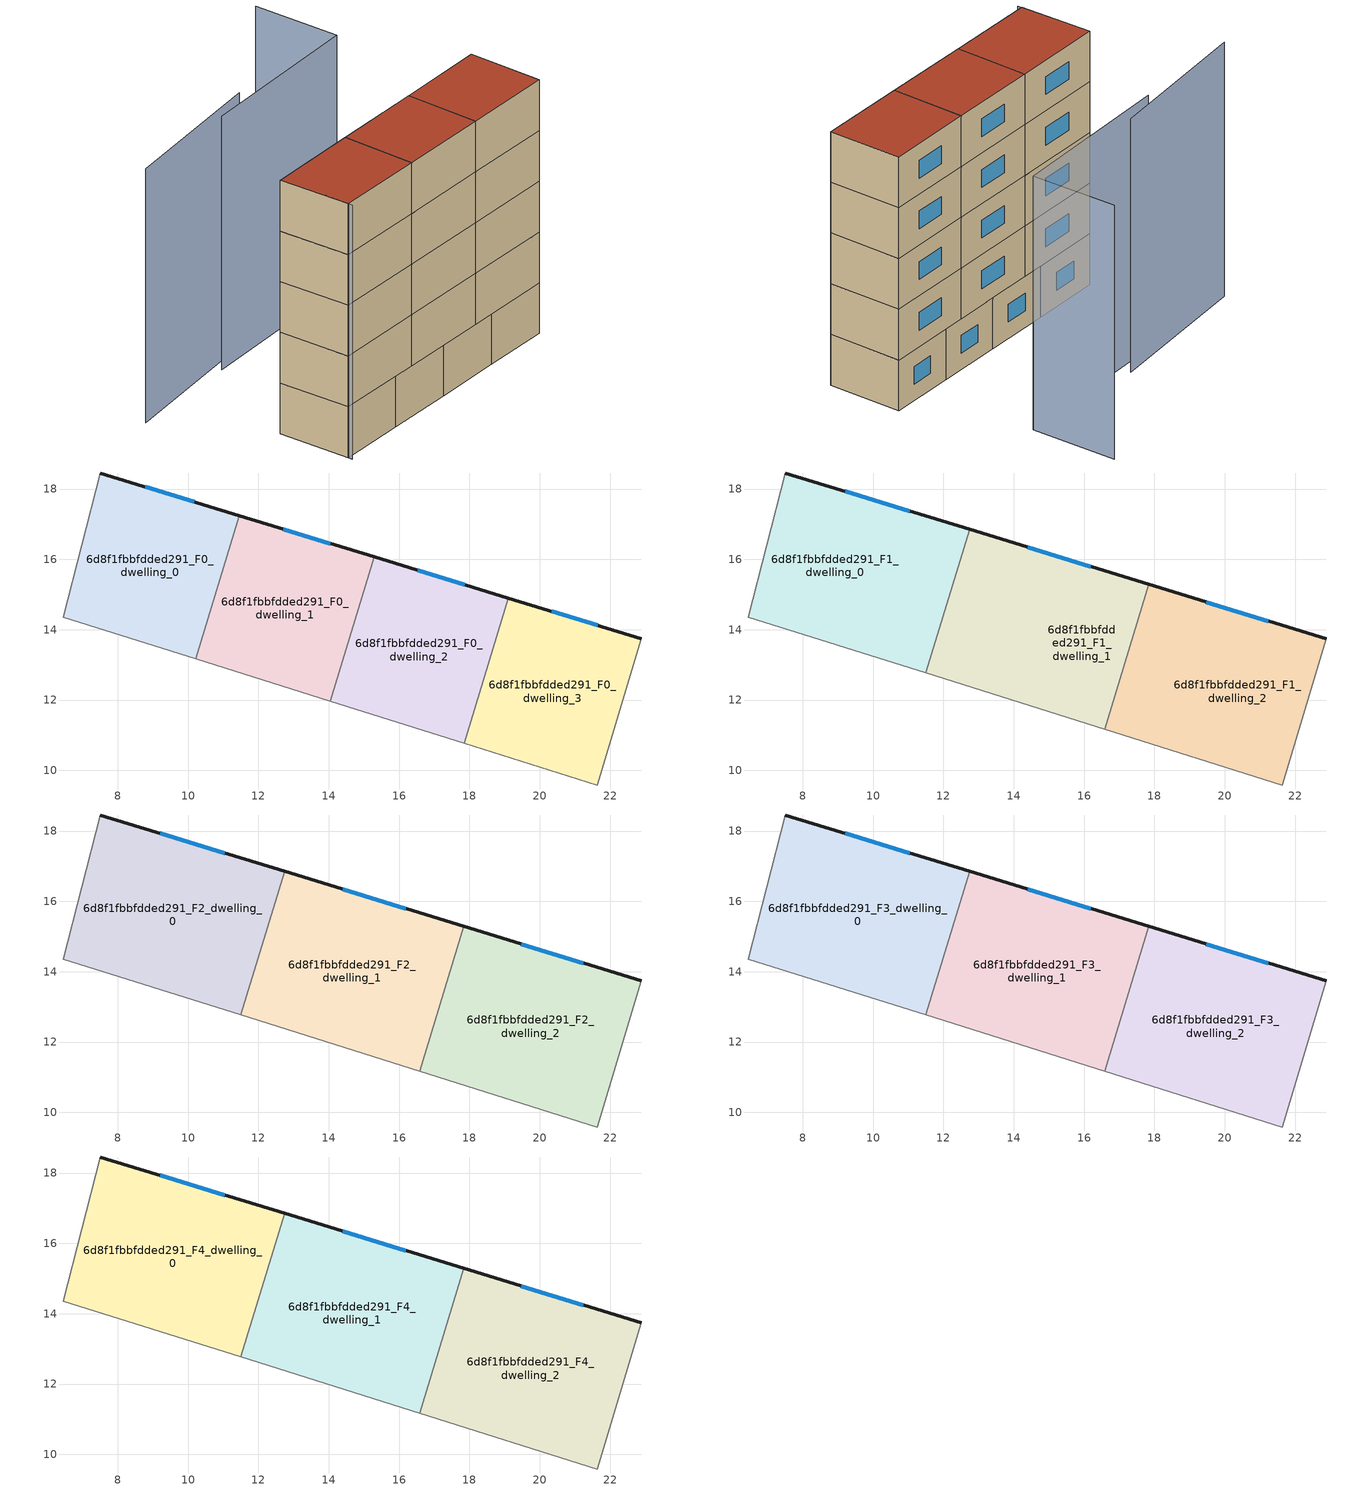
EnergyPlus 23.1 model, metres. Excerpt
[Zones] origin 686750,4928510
6d8f1fbbfdded291_F0_dwelling_0
 floor ground (EU_floor_Construction): 11.46,17.24 10.21,13.17 6.46,14.36 7.5,18.46 z0
 wall outside (EU_wall_Construction): 11.46,17.24 7.5,18.46 z0:3
 wall to 6d8f1fbbfdded291_F0_dwelling_1 (EU_wall_Construction): 10.21,13.17 11.46,17.24 z0:3
 wall adiabatic (EU_wall_Construction): 7.5,18.46 6.46,14.36 10.21,13.17 z0:3
 window (EU_Window_Construction): 10.17,17.64 8.79,18.06 z0.98:2.02
6d8f1fbbfdded291_F0_dwelling_1
 floor ground (EU_floor_Construction): 15.3,16.07 14.04,11.97 10.21,13.17 11.46,17.24 z0
 wall outside (EU_wall_Construction): 15.3,16.07 11.46,17.24 z0:3
 wall to 6d8f1fbbfdded291_F0_dwelling_2 (EU_wall_Construction): 14.04,11.97 15.3,16.07 z0:3
 wall adiabatic (EU_wall_Construction): 10.21,13.17 14.04,11.97 z0:3
 window (EU_Window_Construction): 14.05,16.45 12.71,16.86 z0.98:2.02
6d8f1fbbfdded291_F0_dwelling_2
 floor ground (EU_floor_Construction): 19.11,14.9 17.85,10.78 14.04,11.97 15.3,16.07 z0
 wall outside (EU_wall_Construction): 19.11,14.9 15.3,16.07 z0:3
 wall to 6d8f1fbbfdded291_F0_dwelling_3 (EU_wall_Construction): 17.85,10.78 19.11,14.9 z0:3
 wall adiabatic (EU_wall_Construction): 14.04,11.97 17.85,10.78 z0:3
 window (EU_Window_Construction): 17.87,15.28 16.54,15.69 z0.98:2.02
6d8f1fbbfdded291_F0_dwelling_3
 floor ground (EU_floor_Construction): 22.88,13.75 21.64,9.58 17.85,10.78 19.11,14.9 z0
 wall outside (EU_wall_Construction): 22.88,13.75 19.11,14.9 z0:3
 wall adiabatic (EU_wall_Construction): 17.85,10.78 21.64,9.58 22.88,13.75 z0:3
 window (EU_Window_Construction): 21.65,14.12 20.33,14.52 z0.98:2.02
6d8f1fbbfdded291_F1_dwelling_0
 floor to 6d8f1fbbfdded291_F0_dwelling_0 (EU_floor_Construction): 11.46,17.24 10.22,13.18 6.46,14.36 7.5,18.46 z3
 floor to 6d8f1fbbfdded291_F0_dwelling_1 (EU_floor_Construction): 12.74,16.85 11.49,12.77 10.22,13.18 11.46,17.24 z3
 wall outside (EU_wall_Construction): 12.74,16.85 7.5,18.46 z3:6
 wall to 6d8f1fbbfdded291_F1_dwelling_1 (EU_wall_Construction): 11.49,12.77 12.74,16.85 z3:6
 wall adiabatic (EU_wall_Construction): 7.5,18.46 6.46,14.36 11.49,12.77 z3:6
 window (EU_Window_Construction): 11.04,17.37 9.2,17.93 z3.98:5.02
6d8f1fbbfdded291_F1_dwelling_1
 floor to 6d8f1fbbfdded291_F0_dwelling_1 (EU_floor_Construction): 15.3,16.07 14.04,11.97 11.49,12.77 12.74,16.85 z3
 floor to 6d8f1fbbfdded291_F0_dwelling_2 (EU_floor_Construction): 17.84,15.29 16.58,11.17 14.04,11.97 15.3,16.07 z3
 wall outside (EU_wall_Construction): 17.84,15.29 12.74,16.85 z3:6
 wall to 6d8f1fbbfdded291_F1_dwelling_2 (EU_wall_Construction): 16.58,11.17 17.84,15.29 z3:6
 wall adiabatic (EU_wall_Construction): 11.49,12.77 16.58,11.17 z3:6
 window (EU_Window_Construction): 16.18,15.8 14.4,16.34 z3.98:5.02
6d8f1fbbfdded291_F1_dwelling_2
 floor to 6d8f1fbbfdded291_F0_dwelling_3 (EU_floor_Construction): 22.88,13.75 21.64,9.58 17.85,10.78 19.11,14.9 z3
 floor to 6d8f1fbbfdded291_F0_dwelling_2 (EU_floor_Construction): 19.11,14.9 17.85,10.78 16.58,11.17 17.84,15.29 z3
 wall outside (EU_wall_Construction): 22.88,13.75 17.84,15.29 z3:6
 wall adiabatic (EU_wall_Construction): 16.58,11.17 21.64,9.58 22.88,13.75 z3:6
 window (EU_Window_Construction): 21.24,14.25 19.48,14.79 z3.98:5.02
6d8f1fbbfdded291_F2_dwelling_0
 floor to 6d8f1fbbfdded291_F1_dwelling_0 (EU_floor_Construction): 12.74,16.85 11.49,12.77 6.46,14.36 7.5,18.46 z6
 wall outside (EU_wall_Construction): 12.74,16.85 7.5,18.46 z6:9
 wall to 6d8f1fbbfdded291_F2_dwelling_1 (EU_wall_Construction): 11.49,12.77 12.74,16.85 z6:9
 wall adiabatic (EU_wall_Construction): 7.5,18.46 6.46,14.36 11.49,12.77 z6:9
 window (EU_Window_Construction): 11.04,17.37 9.2,17.93 z6.98:8.02
6d8f1fbbfdded291_F2_dwelling_1
 floor to 6d8f1fbbfdded291_F1_dwelling_1 (EU_floor_Construction): 17.84,15.29 16.58,11.17 11.49,12.77 12.74,16.85 z6
 wall outside (EU_wall_Construction): 17.84,15.29 12.74,16.85 z6:9
 wall to 6d8f1fbbfdded291_F2_dwelling_2 (EU_wall_Construction): 16.58,11.17 17.84,15.29 z6:9
 wall adiabatic (EU_wall_Construction): 11.49,12.77 16.58,11.17 z6:9
 window (EU_Window_Construction): 16.18,15.8 14.4,16.34 z6.98:8.02
6d8f1fbbfdded291_F2_dwelling_2
 floor to 6d8f1fbbfdded291_F1_dwelling_2 (EU_floor_Construction): 22.88,13.75 21.64,9.58 16.58,11.17 17.84,15.29 z6
 wall outside (EU_wall_Construction): 22.88,13.75 17.84,15.29 z6:9
 wall adiabatic (EU_wall_Construction): 16.58,11.17 21.64,9.58 22.88,13.75 z6:9
 window (EU_Window_Construction): 21.24,14.25 19.48,14.79 z6.98:8.02
6d8f1fbbfdded291_F3_dwelling_0
 floor to 6d8f1fbbfdded291_F2_dwelling_0 (EU_floor_Construction): 12.74,16.85 11.49,12.77 6.46,14.36 7.5,18.46 z9
 wall outside (EU_wall_Construction): 12.74,16.85 7.5,18.46 z9:12
 wall to 6d8f1fbbfdded291_F3_dwelling_1 (EU_wall_Construction): 11.49,12.77 12.74,16.85 z9:12
 wall adiabatic (EU_wall_Construction): 7.5,18.46 6.46,14.36 11.49,12.77 z9:12
 window (EU_Window_Construction): 11.04,17.37 9.2,17.93 z9.98:11.02
6d8f1fbbfdded291_F3_dwelling_1
 floor to 6d8f1fbbfdded291_F2_dwelling_1 (EU_floor_Construction): 17.84,15.29 16.58,11.17 11.49,12.77 12.74,16.85 z9
 wall outside (EU_wall_Construction): 17.84,15.29 12.74,16.85 z9:12
 wall to 6d8f1fbbfdded291_F3_dwelling_2 (EU_wall_Construction): 16.58,11.17 17.84,15.29 z9:12
 wall adiabatic (EU_wall_Construction): 11.49,12.77 16.58,11.17 z9:12
 window (EU_Window_Construction): 16.18,15.8 14.4,16.34 z9.98:11.02
6d8f1fbbfdded291_F3_dwelling_2
 floor to 6d8f1fbbfdded291_F2_dwelling_2 (EU_floor_Construction): 22.88,13.75 21.64,9.58 16.58,11.17 17.84,15.29 z9
 wall outside (EU_wall_Construction): 22.88,13.75 17.84,15.29 z9:12
 wall adiabatic (EU_wall_Construction): 16.58,11.17 21.64,9.58 22.88,13.75 z9:12
 window (EU_Window_Construction): 21.24,14.25 19.48,14.79 z9.98:11.02
6d8f1fbbfdded291_F4_dwelling_0
 floor to 6d8f1fbbfdded291_F3_dwelling_0 (EU_floor_Construction): 12.74,16.85 11.49,12.77 6.46,14.36 7.5,18.46 z12
 wall outside (EU_wall_Construction): 12.74,16.85 7.5,18.46 z12:15
 wall to 6d8f1fbbfdded291_F4_dwelling_1 (EU_wall_Construction): 11.49,12.77 12.74,16.85 z12:15
 wall adiabatic (EU_wall_Construction): 7.5,18.46 6.46,14.36 11.49,12.77 z12:15
 window (EU_Window_Construction): 11.04,17.37 9.2,17.93 z12.98:14.02
 roof outside (EU_roof_Construction): 11.49,12.77 12.74,16.85 7.5,18.46 6.46,14.36 z15
6d8f1fbbfdded291_F4_dwelling_1
 floor to 6d8f1fbbfdded291_F3_dwelling_1 (EU_floor_Construction): 17.84,15.29 16.58,11.17 11.49,12.77 12.74,16.85 z12
 wall outside (EU_wall_Construction): 17.84,15.29 12.74,16.85 z12:15
 wall to 6d8f1fbbfdded291_F4_dwelling_2 (EU_wall_Construction): 16.58,11.17 17.84,15.29 z12:15
 wall adiabatic (EU_wall_Construction): 11.49,12.77 16.58,11.17 z12:15
 window (EU_Window_Construction): 16.18,15.8 14.4,16.34 z12.98:14.02
 roof outside (EU_roof_Construction): 16.58,11.17 17.84,15.29 12.74,16.85 11.49,12.77 z15
6d8f1fbbfdded291_F4_dwelling_2
 floor to 6d8f1fbbfdded291_F3_dwelling_2 (EU_floor_Construction): 22.88,13.75 21.64,9.58 16.58,11.17 17.84,15.29 z12
 wall outside (EU_wall_Construction): 22.88,13.75 17.84,15.29 z12:15
 wall adiabatic (EU_wall_Construction): 16.58,11.17 21.64,9.58 22.88,13.75 z12:15
 window (EU_Window_Construction): 21.24,14.25 19.48,14.79 z12.98:14.02
 roof outside (EU_roof_Construction): 21.64,9.58 22.88,13.75 17.84,15.29 16.58,11.17 z15
shading: 7.7,18.39 6.38,14.12 / 23.65,25.76 22.32,20.86 / 22.32,20.86 12.54,23.51 / 15.1,23.49 6.19,25.29 z0:15
[Building]
EU S2 Campaign: North Axis=0; Terrain=City; Solar Distribution=FullExterior
[Site:Location]
Bologna: Latitude=44.5; Longitude=11.25; Time Zone=1; Elevation=37
[SizingPeriod:WeatherFileDays]
AnnualSizingPeriod: Begin Month=1; Begin Day of Month=1; End Month=12; End Day of Month=31; Day of Week for Start Day=Monday; Use Weather File Daylight Saving Period=No; Use Weather File Rain and Snow Indicators=No
[MATERIAL]
EU_InternalMass_Material: Roughness=MediumRough; Thickness=0.1; Conductivity=1; Density=1800; Specific Heat=900; Thermal Absorptance=0.9; Solar Absorptance=0.7; Visible Absorptance=0.7
[MATERIAL:NOMASS] Roughness=MediumRough; Thermal Absorptance=0.9; Solar Absorptance=0.7; Visible Absorptance=0.7
Name | Thermal Resistance
EU_wall_NoMass | 0.905828
EU_roof_NoMass | 0.37593
EU_floor_NoMass | 0.67114
[WINDOWMATERIAL:SIMPLEGLAZINGSYSTEM]
EU_Window_SimpleGlazing: UFactor=4.52486; Solar Heat Gain Coefficient=0.85; Visible Transmittance=0.85
[CONSTRUCTION]
EU_wall_Construction: EU_wall_NoMass
EU_roof_Construction: EU_roof_NoMass
EU_floor_Construction: EU_floor_NoMass
EU_InternalMass_Construction: EU_InternalMass_Material
EU_Window_Construction: EU_Window_SimpleGlazing
[ZONE] Type=1; Multiplier=1; Ceiling Height=autocalculate; Floor Area=autocalculate; Part of Total Floor Area=Yes
Name | Volume
6d8f1fbbfdded291_F0_dwelling_0; 6d8f1fbbfdded291_F0_dwelling_1 | 51.3779
6d8f1fbbfdded291_F1_dwelling_0; 6d8f1fbbfdded291_F2_dwelling_0; 6d8f1fbbfdded291_F3_dwelling_0; 6d8f1fbbfdded291_F4_dwelling_0 | 68.5027
6d8f1fbbfdded291_F1_dwelling_1; 6d8f1fbbfdded291_F2_dwelling_1; 6d8f1fbbfdded291_F3_dwelling_1; 6d8f1fbbfdded291_F4_dwelling_1 | 68.5115
6d8f1fbbfdded291_F0_dwelling_2 | 51.3823
6d8f1fbbfdded291_F1_dwelling_2; 6d8f1fbbfdded291_F2_dwelling_2; 6d8f1fbbfdded291_F3_dwelling_2; 6d8f1fbbfdded291_F4_dwelling_2 | 68.5093
6d8f1fbbfdded291_F0_dwelling_3 | 51.3735
[INTERNALMASS] Construction=EU_InternalMass_Construction
Name | Zone or ZoneList | Surface Area
6d8f1fbbfdded291_F0_dwelling_0_EU_InternalMass | 6d8f1fbbfdded291_F0_dwelling_0 | 17.1259
6d8f1fbbfdded291_F0_dwelling_1_EU_InternalMass | 6d8f1fbbfdded291_F0_dwelling_1 | 17.1261
6d8f1fbbfdded291_F0_dwelling_2_EU_InternalMass | 6d8f1fbbfdded291_F0_dwelling_2 | 17.1274
6d8f1fbbfdded291_F0_dwelling_3_EU_InternalMass | 6d8f1fbbfdded291_F0_dwelling_3 | 17.1245
6d8f1fbbfdded291_F1_dwelling_0_EU_InternalMass | 6d8f1fbbfdded291_F1_dwelling_0 | 22.8339
6d8f1fbbfdded291_F1_dwelling_1_EU_InternalMass | 6d8f1fbbfdded291_F1_dwelling_1 | 22.8372
6d8f1fbbfdded291_F1_dwelling_2_EU_InternalMass | 6d8f1fbbfdded291_F1_dwelling_2 | 22.8369
6d8f1fbbfdded291_F2_dwelling_0_EU_InternalMass | 6d8f1fbbfdded291_F2_dwelling_0 | 22.8339
6d8f1fbbfdded291_F2_dwelling_1_EU_InternalMass | 6d8f1fbbfdded291_F2_dwelling_1 | 22.8372
6d8f1fbbfdded291_F2_dwelling_2_EU_InternalMass | 6d8f1fbbfdded291_F2_dwelling_2 | 22.8369
6d8f1fbbfdded291_F3_dwelling_0_EU_InternalMass | 6d8f1fbbfdded291_F3_dwelling_0 | 22.8339
6d8f1fbbfdded291_F3_dwelling_1_EU_InternalMass | 6d8f1fbbfdded291_F3_dwelling_1 | 22.8372
6d8f1fbbfdded291_F3_dwelling_2_EU_InternalMass | 6d8f1fbbfdded291_F3_dwelling_2 | 22.8369
6d8f1fbbfdded291_F4_dwelling_0_EU_InternalMass | 6d8f1fbbfdded291_F4_dwelling_0 | 22.8339
6d8f1fbbfdded291_F4_dwelling_1_EU_InternalMass | 6d8f1fbbfdded291_F4_dwelling_1 | 22.8372
6d8f1fbbfdded291_F4_dwelling_2_EU_InternalMass | 6d8f1fbbfdded291_F4_dwelling_2 | 22.8369
[OTHEREQUIPMENT] Fuel Type=Electricity; Design Level Calculation Method=Watts/Area; Power per Zone Floor Area=1; Fraction Latent=0; Fraction Radiant=0; Fraction Lost=0; Carbon Dioxide Generation Rate=0; EndUse Subcategory=EU_Step8_InternalGains
Name | Zone or ZoneList or Space or SpaceList | Schedule
EU_Step8_InternalGain_6d8f1fbbfdded291_F0_dwelling_0_f000 | 6d8f1fbbfdded291_F0_dwelling_0 | EU_Step8_GainSchedule_6d8f1fbbfdded291_F0_dwelling_0_f000
EU_Step8_InternalGain_6d8f1fbbfdded291_F0_dwelling_1_f000 | 6d8f1fbbfdded291_F0_dwelling_1 | EU_Step8_GainSchedule_6d8f1fbbfdded291_F0_dwelling_1_f000
EU_Step8_InternalGain_6d8f1fbbfdded291_F0_dwelling_2_f000 | 6d8f1fbbfdded291_F0_dwelling_2 | EU_Step8_GainSchedule_6d8f1fbbfdded291_F0_dwelling_2_f000
EU_Step8_InternalGain_6d8f1fbbfdded291_F0_dwelling_3_f000 | 6d8f1fbbfdded291_F0_dwelling_3 | EU_Step8_GainSchedule_6d8f1fbbfdded291_F0_dwelling_3_f000
EU_Step8_InternalGain_6d8f1fbbfdded291_F1_dwelling_0_f000 | 6d8f1fbbfdded291_F1_dwelling_0 | EU_Step8_GainSchedule_6d8f1fbbfdded291_F1_dwelling_0_f000
EU_Step8_InternalGain_6d8f1fbbfdded291_F1_dwelling_1_f000 | 6d8f1fbbfdded291_F1_dwelling_1 | EU_Step8_GainSchedule_6d8f1fbbfdded291_F1_dwelling_1_f000
EU_Step8_InternalGain_6d8f1fbbfdded291_F1_dwelling_2_f000 | 6d8f1fbbfdded291_F1_dwelling_2 | EU_Step8_GainSchedule_6d8f1fbbfdded291_F1_dwelling_2_f000
EU_Step8_InternalGain_6d8f1fbbfdded291_F2_dwelling_0_f000 | 6d8f1fbbfdded291_F2_dwelling_0 | EU_Step8_GainSchedule_6d8f1fbbfdded291_F2_dwelling_0_f000
EU_Step8_InternalGain_6d8f1fbbfdded291_F2_dwelling_1_f000 | 6d8f1fbbfdded291_F2_dwelling_1 | EU_Step8_GainSchedule_6d8f1fbbfdded291_F2_dwelling_1_f000
EU_Step8_InternalGain_6d8f1fbbfdded291_F2_dwelling_2_f000 | 6d8f1fbbfdded291_F2_dwelling_2 | EU_Step8_GainSchedule_6d8f1fbbfdded291_F2_dwelling_2_f000
EU_Step8_InternalGain_6d8f1fbbfdded291_F3_dwelling_0_f000 | 6d8f1fbbfdded291_F3_dwelling_0 | EU_Step8_GainSchedule_6d8f1fbbfdded291_F3_dwelling_0_f000
EU_Step8_InternalGain_6d8f1fbbfdded291_F3_dwelling_1_f000 | 6d8f1fbbfdded291_F3_dwelling_1 | EU_Step8_GainSchedule_6d8f1fbbfdded291_F3_dwelling_1_f000
EU_Step8_InternalGain_6d8f1fbbfdded291_F3_dwelling_2_f000 | 6d8f1fbbfdded291_F3_dwelling_2 | EU_Step8_GainSchedule_6d8f1fbbfdded291_F3_dwelling_2_f000
EU_Step8_InternalGain_6d8f1fbbfdded291_F4_dwelling_0_f000 | 6d8f1fbbfdded291_F4_dwelling_0 | EU_Step8_GainSchedule_6d8f1fbbfdded291_F4_dwelling_0_f000
EU_Step8_InternalGain_6d8f1fbbfdded291_F4_dwelling_1_f000 | 6d8f1fbbfdded291_F4_dwelling_1 | EU_Step8_GainSchedule_6d8f1fbbfdded291_F4_dwelling_1_f000
EU_Step8_InternalGain_6d8f1fbbfdded291_F4_dwelling_2_f000 | 6d8f1fbbfdded291_F4_dwelling_2 | EU_Step8_GainSchedule_6d8f1fbbfdded291_F4_dwelling_2_f000
[ZONEVENTILATION:DESIGNFLOWRATE] Schedule=EU_AlwaysOn; Design Flow Rate Calculation Method=AirChanges/Hour; Air Changes per Hour=0.73129; Ventilation Type=Natural; Fan Pressure Rise=0; Fan Total Efficiency=1; Constant Term Coefficient=1; Temperature Term Coefficient=0; Velocity Term Coefficient=0; Velocity Squared Term Coefficient=0; Minimum Indoor Temperature=-100; Maximum Indoor Temperature=100; Delta Temperature=-100; Minimum Outdoor Temperature=-100; Maximum Outdoor Temperature=100; Maximum Wind Speed=40
Name | Zone or ZoneList or Space or SpaceList
EU_ConstantAir_6d8f1fbbfdded291_F0_dwelling_0 | 6d8f1fbbfdded291_F0_dwelling_0
EU_ConstantAir_6d8f1fbbfdded291_F0_dwelling_1 | 6d8f1fbbfdded291_F0_dwelling_1
EU_ConstantAir_6d8f1fbbfdded291_F0_dwelling_2 | 6d8f1fbbfdded291_F0_dwelling_2
EU_ConstantAir_6d8f1fbbfdded291_F0_dwelling_3 | 6d8f1fbbfdded291_F0_dwelling_3
EU_ConstantAir_6d8f1fbbfdded291_F1_dwelling_0 | 6d8f1fbbfdded291_F1_dwelling_0
EU_ConstantAir_6d8f1fbbfdded291_F1_dwelling_1 | 6d8f1fbbfdded291_F1_dwelling_1
EU_ConstantAir_6d8f1fbbfdded291_F1_dwelling_2 | 6d8f1fbbfdded291_F1_dwelling_2
EU_ConstantAir_6d8f1fbbfdded291_F2_dwelling_0 | 6d8f1fbbfdded291_F2_dwelling_0
EU_ConstantAir_6d8f1fbbfdded291_F2_dwelling_1 | 6d8f1fbbfdded291_F2_dwelling_1
EU_ConstantAir_6d8f1fbbfdded291_F2_dwelling_2 | 6d8f1fbbfdded291_F2_dwelling_2
EU_ConstantAir_6d8f1fbbfdded291_F3_dwelling_0 | 6d8f1fbbfdded291_F3_dwelling_0
EU_ConstantAir_6d8f1fbbfdded291_F3_dwelling_1 | 6d8f1fbbfdded291_F3_dwelling_1
EU_ConstantAir_6d8f1fbbfdded291_F3_dwelling_2 | 6d8f1fbbfdded291_F3_dwelling_2
EU_ConstantAir_6d8f1fbbfdded291_F4_dwelling_0 | 6d8f1fbbfdded291_F4_dwelling_0
EU_ConstantAir_6d8f1fbbfdded291_F4_dwelling_1 | 6d8f1fbbfdded291_F4_dwelling_1
EU_ConstantAir_6d8f1fbbfdded291_F4_dwelling_2 | 6d8f1fbbfdded291_F4_dwelling_2
[HVACTEMPLATE:THERMOSTAT] Constant Heating Setpoint=20; Constant Cooling Setpoint=50
EU_HeatOnly_6d8f1fbbfdded291_F0_dwelling_0; EU_HeatOnly_6d8f1fbbfdded291_F0_dwelling_1; EU_HeatOnly_6d8f1fbbfdded291_F0_dwelling_2; EU_HeatOnly_6d8f1fbbfdded291_F0_dwelling_3; EU_HeatOnly_6d8f1fbbfdded291_F1_dwelling_0; EU_HeatOnly_6d8f1fbbfdded291_F1_dwelling_1; EU_HeatOnly_6d8f1fbbfdded291_F1_dwelling_2; EU_HeatOnly_6d8f1fbbfdded291_F2_dwelling_0; EU_HeatOnly_6d8f1fbbfdded291_F2_dwelling_1; EU_HeatOnly_6d8f1fbbfdded291_F2_dwelling_2; EU_HeatOnly_6d8f1fbbfdded291_F3_dwelling_0; EU_HeatOnly_6d8f1fbbfdded291_F3_dwelling_1; EU_HeatOnly_6d8f1fbbfdded291_F3_dwelling_2; EU_HeatOnly_6d8f1fbbfdded291_F4_dwelling_0; EU_HeatOnly_6d8f1fbbfdded291_F4_dwelling_1; EU_HeatOnly_6d8f1fbbfdded291_F4_dwelling_2
[HVACTEMPLATE:ZONE:IDEALLOADSAIRSYSTEM] System Availability Schedule=EU_AlwaysOn; Maximum Heating Supply Air Temperature=50; Minimum Cooling Supply Air Temperature=13; Maximum Heating Supply Air Humidity Ratio=0.0156; Minimum Cooling Supply Air Humidity Ratio=0.0077; Heating Limit=NoLimit; Cooling Limit=NoLimit; Heating Availability Schedule=EU_AlwaysOn; Cooling Availability Schedule=EU_CoolingOff; Dehumidification Control Type=ConstantSensibleHeatRatio; Cooling Sensible Heat Ratio=0.7; Dehumidification Setpoint=60; Humidification Control Type=None; Humidification Setpoint=30; Outdoor Air Method=None; Outdoor Air Flow Rate per Person=0.00944; Outdoor Air Flow Rate per Zone Floor Area=0; Outdoor Air Flow Rate per Zone=0; Demand Controlled Ventilation Type=None; Outdoor Air Economizer Type=NoEconomizer; Heat Recovery Type=None; Sensible Heat Recovery Effectiveness=0.7; Latent Heat Recovery Effectiveness=0.65
Name | Template Thermostat
6d8f1fbbfdded291_F0_dwelling_0 | EU_HeatOnly_6d8f1fbbfdded291_F0_dwelling_0
6d8f1fbbfdded291_F0_dwelling_1 | EU_HeatOnly_6d8f1fbbfdded291_F0_dwelling_1
6d8f1fbbfdded291_F0_dwelling_2 | EU_HeatOnly_6d8f1fbbfdded291_F0_dwelling_2
6d8f1fbbfdded291_F0_dwelling_3 | EU_HeatOnly_6d8f1fbbfdded291_F0_dwelling_3
6d8f1fbbfdded291_F1_dwelling_0 | EU_HeatOnly_6d8f1fbbfdded291_F1_dwelling_0
6d8f1fbbfdded291_F1_dwelling_1 | EU_HeatOnly_6d8f1fbbfdded291_F1_dwelling_1
6d8f1fbbfdded291_F1_dwelling_2 | EU_HeatOnly_6d8f1fbbfdded291_F1_dwelling_2
6d8f1fbbfdded291_F2_dwelling_0 | EU_HeatOnly_6d8f1fbbfdded291_F2_dwelling_0
6d8f1fbbfdded291_F2_dwelling_1 | EU_HeatOnly_6d8f1fbbfdded291_F2_dwelling_1
6d8f1fbbfdded291_F2_dwelling_2 | EU_HeatOnly_6d8f1fbbfdded291_F2_dwelling_2
6d8f1fbbfdded291_F3_dwelling_0 | EU_HeatOnly_6d8f1fbbfdded291_F3_dwelling_0
6d8f1fbbfdded291_F3_dwelling_1 | EU_HeatOnly_6d8f1fbbfdded291_F3_dwelling_1
6d8f1fbbfdded291_F3_dwelling_2 | EU_HeatOnly_6d8f1fbbfdded291_F3_dwelling_2
6d8f1fbbfdded291_F4_dwelling_0 | EU_HeatOnly_6d8f1fbbfdded291_F4_dwelling_0
6d8f1fbbfdded291_F4_dwelling_1 | EU_HeatOnly_6d8f1fbbfdded291_F4_dwelling_1
6d8f1fbbfdded291_F4_dwelling_2 | EU_HeatOnly_6d8f1fbbfdded291_F4_dwelling_2
[SIZING:ZONE] Zone Cooling Design Supply Air Temperature Input Method=SupplyAirTemperature; Zone Cooling Design Supply Air Temperature=13; Zone Heating Design Supply Air Temperature Input Method=SupplyAirTemperature; Zone Heating Design Supply Air Temperature=50; Zone Cooling Design Supply Air Humidity Ratio=0.008; Zone Heating Design Supply Air Humidity Ratio=0.008; Cooling Design Air Flow Method=DesignDay; Cooling Design Air Flow Rate=0; Cooling Minimum Air Flow per Zone Floor Area=0.000762; Cooling Minimum Air Flow=0; Cooling Minimum Air Flow Fraction=0.2; Heating Design Air Flow Method=DesignDay; Heating Design Air Flow Rate=0; Heating Maximum Air Flow per Zone Floor Area=0.002032; Heating Maximum Air Flow=0.141576; Heating Maximum Air Flow Fraction=0.3; Account for Dedicated Outdoor Air System=No; Dedicated Outdoor Air System Control Strategy=NeutralSupplyAir; Dedicated Outdoor Air Low Setpoint Temperature for Design=autosize; Dedicated Outdoor Air High Setpoint Temperature for Design=autosize; Zone Load Sizing Method=Sensible Load Only No Latent Load; Zone Latent Cooling Design Supply Air Humidity Ratio Input Method=HumidityRatioDifference; Zone Cooling Design Supply Air Humidity Ratio Difference=0.005; Zone Latent Heating Design Supply Air Humidity Ratio Input Method=HumidityRatioDifference; Zone Humidification Design Supply Air Humidity Ratio Difference=0.005
6d8f1fbbfdded291_F0_dwelling_0; 6d8f1fbbfdded291_F0_dwelling_1; 6d8f1fbbfdded291_F0_dwelling_2; 6d8f1fbbfdded291_F0_dwelling_3; 6d8f1fbbfdded291_F1_dwelling_0; 6d8f1fbbfdded291_F1_dwelling_1; 6d8f1fbbfdded291_F1_dwelling_2; 6d8f1fbbfdded291_F2_dwelling_0; 6d8f1fbbfdded291_F2_dwelling_1; 6d8f1fbbfdded291_F2_dwelling_2; 6d8f1fbbfdded291_F3_dwelling_0; 6d8f1fbbfdded291_F3_dwelling_1; 6d8f1fbbfdded291_F3_dwelling_2; 6d8f1fbbfdded291_F4_dwelling_0; 6d8f1fbbfdded291_F4_dwelling_1; 6d8f1fbbfdded291_F4_dwelling_2
[SCHEDULE:CONSTANT]
Name | Hourly Value
EU_AlwaysOn | 1
EU_CoolingOff | 0
[SCHEDULE:FILE] Column Number=1; Rows to Skip at Top=0; Number of Hours of Data=8760; Column Separator=Comma; Interpolate to Timestep=No; Minutes per Item=60; Adjust Schedule for Daylight Savings=Yes
Name | File
EU_Step8_GainSchedule_6d8f1fbbfdded291_F0_dwelling_0_f000 | ../../schedules/6d8f1fbbfdded291/6d8f1fbbfdded291_F0_dwelling_0_f000_gain.csv
EU_Step8_GainSchedule_6d8f1fbbfdded291_F0_dwelling_1_f000 | ../../schedules/6d8f1fbbfdded291/6d8f1fbbfdded291_F0_dwelling_1_f000_gain.csv
EU_Step8_GainSchedule_6d8f1fbbfdded291_F0_dwelling_2_f000 | ../../schedules/6d8f1fbbfdded291/6d8f1fbbfdded291_F0_dwelling_2_f000_gain.csv
EU_Step8_GainSchedule_6d8f1fbbfdded291_F0_dwelling_3_f000 | ../../schedules/6d8f1fbbfdded291/6d8f1fbbfdded291_F0_dwelling_3_f000_gain.csv
EU_Step8_GainSchedule_6d8f1fbbfdded291_F1_dwelling_0_f000 | ../../schedules/6d8f1fbbfdded291/6d8f1fbbfdded291_F1_dwelling_0_f000_gain.csv
EU_Step8_GainSchedule_6d8f1fbbfdded291_F1_dwelling_1_f000 | ../../schedules/6d8f1fbbfdded291/6d8f1fbbfdded291_F1_dwelling_1_f000_gain.csv
EU_Step8_GainSchedule_6d8f1fbbfdded291_F1_dwelling_2_f000 | ../../schedules/6d8f1fbbfdded291/6d8f1fbbfdded291_F1_dwelling_2_f000_gain.csv
EU_Step8_GainSchedule_6d8f1fbbfdded291_F2_dwelling_0_f000 | ../../schedules/6d8f1fbbfdded291/6d8f1fbbfdded291_F2_dwelling_0_f000_gain.csv
EU_Step8_GainSchedule_6d8f1fbbfdded291_F2_dwelling_1_f000 | ../../schedules/6d8f1fbbfdded291/6d8f1fbbfdded291_F2_dwelling_1_f000_gain.csv
EU_Step8_GainSchedule_6d8f1fbbfdded291_F2_dwelling_2_f000 | ../../schedules/6d8f1fbbfdded291/6d8f1fbbfdded291_F2_dwelling_2_f000_gain.csv
EU_Step8_GainSchedule_6d8f1fbbfdded291_F3_dwelling_0_f000 | ../../schedules/6d8f1fbbfdded291/6d8f1fbbfdded291_F3_dwelling_0_f000_gain.csv
EU_Step8_GainSchedule_6d8f1fbbfdded291_F3_dwelling_1_f000 | ../../schedules/6d8f1fbbfdded291/6d8f1fbbfdded291_F3_dwelling_1_f000_gain.csv
EU_Step8_GainSchedule_6d8f1fbbfdded291_F3_dwelling_2_f000 | ../../schedules/6d8f1fbbfdded291/6d8f1fbbfdded291_F3_dwelling_2_f000_gain.csv
EU_Step8_GainSchedule_6d8f1fbbfdded291_F4_dwelling_0_f000 | ../../schedules/6d8f1fbbfdded291/6d8f1fbbfdded291_F4_dwelling_0_f000_gain.csv
EU_Step8_GainSchedule_6d8f1fbbfdded291_F4_dwelling_1_f000 | ../../schedules/6d8f1fbbfdded291/6d8f1fbbfdded291_F4_dwelling_1_f000_gain.csv
EU_Step8_GainSchedule_6d8f1fbbfdded291_F4_dwelling_2_f000 | ../../schedules/6d8f1fbbfdded291/6d8f1fbbfdded291_F4_dwelling_2_f000_gain.csv
